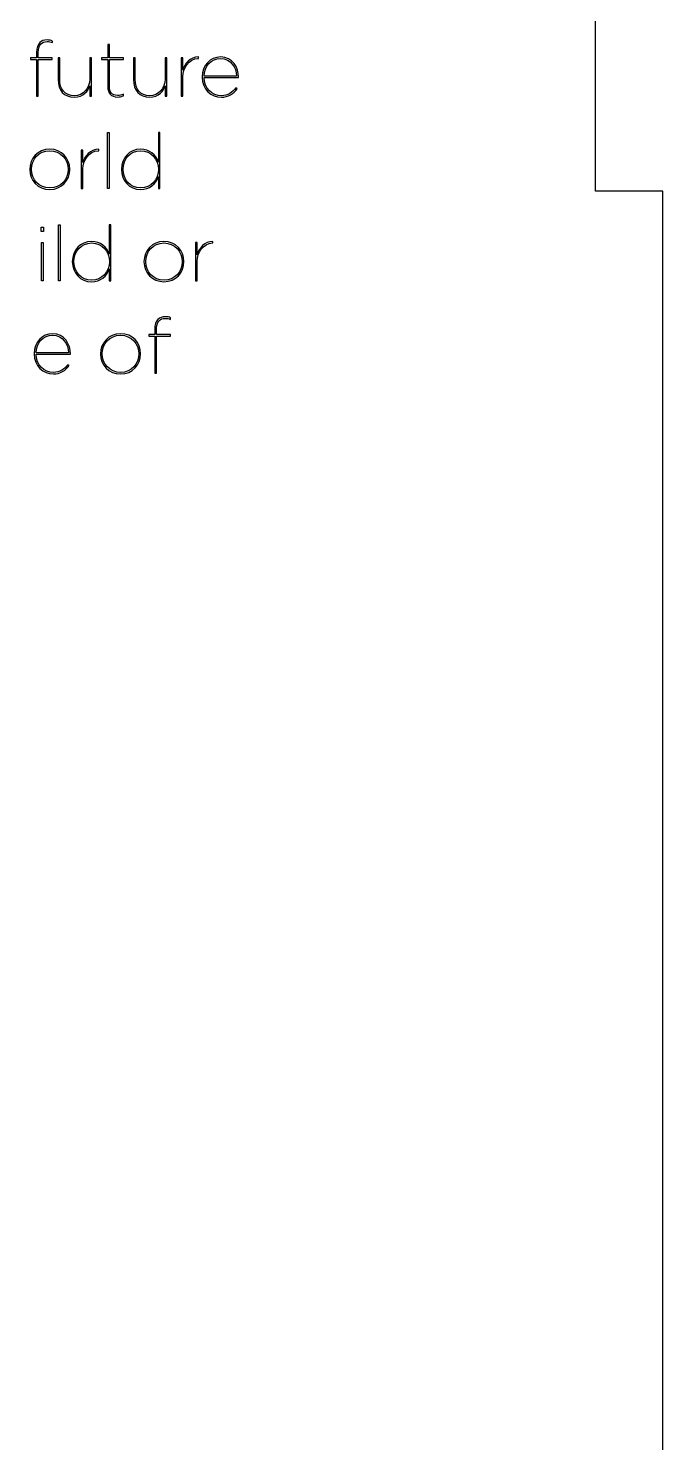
# Model space of a CAD drawing. Extents: x 23 to 691, y -846 to -23.
# Drawn here: x 653.3 to 691.1, y -527.3 to -442.9 of the extents above; entities that cross this region are included whole.
import ezdxf

# ---------------------------------------------------------------- set-up
doc = ezdxf.new("R2010")
doc.units = 0
doc.header["$MEASUREMENT"] = 0
doc.layers.add('CUT', color=7, linetype='CONTINUOUS')
doc.layers.add('ENGRAVE', color=7, linetype='CONTINUOUS')

# ---------------------------------------------------------------- blocks, each defined once
blk = doc.blocks.new('BLOCK_174')
at = {"layer": 'ENGRAVE', "color": 6}
for points in [[(657.987, -449.087), (658.084, -449.087), (658.084, -452.435), (657.987, -452.435), (657.987, -449.087)], [(654.034, -454.728), (654.176, -454.728), (654.176, -454.989), (654.034, -454.989), (654.034, -454.728)], [(655.061, -454.59), (655.158, -454.59), (655.158, -457.938), (655.061, -457.938), (655.061, -454.59)], [(654.057, -455.645), (654.153, -455.645), (654.153, -457.938), (654.057, -457.938), (654.057, -455.645)]]:
    blk.add_lwpolyline(points, dxfattribs=at)
for points, knots in [([(653.757, -444.725), (653.757, -444.725), (653.394, -444.725), (653.394, -444.725), (653.394, -444.725), (653.394, -444.638), (653.394, -444.638), (653.394, -444.638), (653.757, -444.638), (653.757, -444.638), (653.757, -444.638), (653.757, -444.308), (653.757, -444.308), (653.757, -444.046), (653.826, -443.849), (653.945, -443.73), (654.05, -443.624), (654.197, -443.569), (654.381, -443.569), (654.518, -443.569), (654.61, -443.592), (654.701, -443.634), (654.701, -443.634), (654.701, -443.73), (654.701, -443.73), (654.614, -443.689), (654.5, -443.665), (654.381, -443.665), (654.055, -443.665), (653.853, -443.872), (653.853, -444.326), (653.853, -444.326), (653.853, -444.638), (653.853, -444.638), (653.853, -444.638), (654.693, -444.638), (654.693, -444.638), (654.693, -444.638), (654.693, -444.725), (654.693, -444.725), (654.693, -444.725), (653.853, -444.725), (653.853, -444.725), (653.853, -444.725), (653.853, -446.931), (653.853, -446.931), (653.853, -446.931), (653.757, -446.931), (653.757, -446.931), (653.757, -446.931), (653.757, -444.725), (653.757, -444.725)], [0, 0, 0, 0, 1, 1, 1, 2, 2, 2, 3, 3, 3, 4, 4, 4, 5, 5, 5, 6, 6, 6, 7, 7, 7, 8, 8, 8, 9, 9, 9, 10, 10, 10, 11, 11, 11, 12, 12, 12, 13, 13, 13, 14, 14, 14, 15, 15, 15, 16, 16, 16, 17, 17, 17, 17]), ([(657.999, -446.344), (657.999, -446.344), (657.999, -444.725), (657.999, -444.725), (657.999, -444.725), (657.637, -444.725), (657.637, -444.725), (657.637, -444.725), (657.637, -444.638), (657.637, -444.638), (657.637, -444.638), (657.999, -444.638), (657.999, -444.638), (657.999, -444.638), (657.999, -443.845), (657.999, -443.845), (657.999, -443.845), (658.095, -443.845), (658.095, -443.845), (658.095, -443.845), (658.095, -444.638), (658.095, -444.638), (658.095, -444.638), (658.944, -444.638), (658.944, -444.638), (658.944, -444.638), (658.944, -444.725), (658.944, -444.725), (658.944, -444.725), (658.095, -444.725), (658.095, -444.725), (658.095, -444.725), (658.095, -446.335), (658.095, -446.335), (658.095, -446.679), (658.26, -446.88), (658.586, -446.88), (658.701, -446.88), (658.825, -446.853), (658.934, -446.798), (658.934, -446.798), (658.934, -446.899), (658.934, -446.899), (658.825, -446.949), (658.705, -446.972), (658.586, -446.972), (658.205, -446.972), (657.999, -446.743), (657.999, -446.344)], [0, 0, 0, 0, 1, 1, 1, 2, 2, 2, 3, 3, 3, 4, 4, 4, 5, 5, 5, 6, 6, 6, 7, 7, 7, 8, 8, 8, 9, 9, 9, 10, 10, 10, 11, 11, 11, 12, 12, 12, 13, 13, 13, 14, 14, 14, 15, 15, 15, 16, 16, 16, 16]), ([(655.041, -445.936), (655.041, -445.936), (655.041, -444.638), (655.041, -444.638), (655.041, -444.638), (655.137, -444.638), (655.137, -444.638), (655.137, -444.638), (655.137, -445.927), (655.137, -445.927), (655.137, -446.5), (655.435, -446.894), (656.013, -446.894), (656.522, -446.894), (656.926, -446.459), (656.926, -445.908), (656.926, -445.908), (656.926, -444.638), (656.926, -444.638), (656.926, -444.638), (657.022, -444.638), (657.022, -444.638), (657.022, -444.638), (657.022, -446.931), (657.022, -446.931), (657.022, -446.931), (656.926, -446.931), (656.926, -446.931), (656.926, -446.931), (656.926, -446.303), (656.926, -446.303), (656.852, -446.583), (656.55, -446.986), (656.004, -446.986), (655.385, -446.986), (655.041, -446.569), (655.041, -445.936)], [0, 0, 0, 0, 1, 1, 1, 2, 2, 2, 3, 3, 3, 4, 4, 4, 5, 5, 5, 6, 6, 6, 7, 7, 7, 8, 8, 8, 9, 9, 9, 10, 10, 10, 11, 11, 11, 12, 12, 12, 12]), ([(659.54, -445.936), (659.54, -445.936), (659.54, -444.638), (659.54, -444.638), (659.54, -444.638), (659.636, -444.638), (659.636, -444.638), (659.636, -444.638), (659.636, -445.927), (659.636, -445.927), (659.636, -446.5), (659.934, -446.894), (660.512, -446.894), (661.021, -446.894), (661.425, -446.459), (661.425, -445.908), (661.425, -445.908), (661.425, -444.638), (661.425, -444.638), (661.425, -444.638), (661.521, -444.638), (661.521, -444.638), (661.521, -444.638), (661.521, -446.931), (661.521, -446.931), (661.521, -446.931), (661.425, -446.931), (661.425, -446.931), (661.425, -446.931), (661.425, -446.303), (661.425, -446.303), (661.351, -446.583), (661.049, -446.986), (660.503, -446.986), (659.884, -446.986), (659.54, -446.569), (659.54, -445.936)], [0, 0, 0, 0, 1, 1, 1, 2, 2, 2, 3, 3, 3, 4, 4, 4, 5, 5, 5, 6, 6, 6, 7, 7, 7, 8, 8, 8, 9, 9, 9, 10, 10, 10, 11, 11, 11, 12, 12, 12, 12]), ([(662.374, -444.638), (662.374, -444.638), (662.471, -444.638), (662.471, -444.638), (662.471, -444.638), (662.471, -445.371), (662.471, -445.371), (662.576, -444.991), (662.906, -444.578), (663.415, -444.583), (663.415, -444.583), (663.415, -444.675), (663.415, -444.675), (663.415, -444.675), (663.392, -444.675), (663.392, -444.675), (662.819, -444.675), (662.471, -445.303), (662.471, -445.743), (662.471, -445.743), (662.471, -446.931), (662.471, -446.931), (662.471, -446.931), (662.374, -446.931), (662.374, -446.931), (662.374, -446.931), (662.374, -444.638), (662.374, -444.638)], [0, 0, 0, 0, 1, 1, 1, 2, 2, 2, 3, 3, 3, 4, 4, 4, 5, 5, 5, 6, 6, 6, 7, 7, 7, 8, 8, 8, 9, 9, 9, 9]), ([(663.635, -445.785), (663.635, -445.785), (663.635, -445.775), (663.635, -445.775), (663.635, -445.097), (664.098, -444.583), (664.736, -444.583), (665.46, -444.583), (665.791, -445.221), (665.791, -445.794), (665.791, -445.794), (665.791, -445.812), (665.791, -445.812), (665.791, -445.812), (663.74, -445.812), (663.74, -445.812), (663.759, -446.472), (664.222, -446.894), (664.786, -446.894), (665.139, -446.894), (665.451, -446.688), (665.634, -446.431), (665.634, -446.431), (665.713, -446.486), (665.713, -446.486), (665.515, -446.77), (665.185, -446.986), (664.781, -446.986), (664.153, -446.986), (663.635, -446.523), (663.635, -445.785)], [0, 0, 0, 0, 1, 1, 1, 2, 2, 2, 3, 3, 3, 4, 4, 4, 5, 5, 5, 6, 6, 6, 7, 7, 7, 8, 8, 8, 9, 9, 9, 10, 10, 10, 10]), ([(665.685, -445.725), (665.667, -445.202), (665.336, -444.675), (664.731, -444.675), (664.162, -444.675), (663.763, -445.124), (663.74, -445.725), (663.74, -445.725), (665.685, -445.725), (665.685, -445.725)], [0, 0, 0, 0, 1, 1, 1, 2, 2, 2, 3, 3, 3, 3]), ([(658.813, -451.292), (658.813, -451.292), (658.813, -451.283), (658.813, -451.283), (658.813, -450.618), (659.294, -450.086), (659.959, -450.086), (660.491, -450.086), (660.886, -450.416), (661.019, -450.852), (661.019, -450.852), (661.019, -449.087), (661.019, -449.087), (661.019, -449.087), (661.115, -449.087), (661.115, -449.087), (661.115, -449.087), (661.115, -452.435), (661.115, -452.435), (661.115, -452.435), (661.019, -452.435), (661.019, -452.435), (661.019, -452.435), (661.019, -451.724), (661.019, -451.724), (660.886, -452.159), (660.491, -452.49), (659.959, -452.49), (659.294, -452.49), (658.813, -451.957), (658.813, -451.292)], [0, 0, 0, 0, 1, 1, 1, 2, 2, 2, 3, 3, 3, 4, 4, 4, 5, 5, 5, 6, 6, 6, 7, 7, 7, 8, 8, 8, 9, 9, 9, 10, 10, 10, 10]), ([(653.351, -451.297), (653.351, -451.297), (653.351, -451.288), (653.351, -451.288), (653.351, -450.646), (653.823, -450.086), (654.543, -450.086), (655.259, -450.086), (655.736, -450.637), (655.736, -451.278), (655.736, -451.278), (655.736, -451.288), (655.736, -451.288), (655.736, -451.93), (655.263, -452.49), (654.543, -452.49), (653.828, -452.49), (653.351, -451.939), (653.351, -451.297)], [0, 0, 0, 0, 1, 1, 1, 2, 2, 2, 3, 3, 3, 4, 4, 4, 5, 5, 5, 6, 6, 6, 6]), ([(655.635, -451.292), (655.635, -451.292), (655.635, -451.283), (655.635, -451.283), (655.635, -450.682), (655.181, -450.178), (654.539, -450.178), (653.892, -450.178), (653.452, -450.682), (653.452, -451.283), (653.452, -451.283), (653.452, -451.292), (653.452, -451.292), (653.452, -451.893), (653.906, -452.398), (654.548, -452.398), (655.194, -452.398), (655.635, -451.893), (655.635, -451.292)], [0, 0, 0, 0, 1, 1, 1, 2, 2, 2, 3, 3, 3, 4, 4, 4, 5, 5, 5, 6, 6, 6, 6]), ([(656.424, -450.142), (656.424, -450.142), (656.52, -450.142), (656.52, -450.142), (656.52, -450.142), (656.52, -450.875), (656.52, -450.875), (656.626, -450.494), (656.956, -450.082), (657.465, -450.086), (657.465, -450.086), (657.465, -450.178), (657.465, -450.178), (657.465, -450.178), (657.442, -450.178), (657.442, -450.178), (656.868, -450.178), (656.52, -450.806), (656.52, -451.247), (656.52, -451.247), (656.52, -452.435), (656.52, -452.435), (656.52, -452.435), (656.424, -452.435), (656.424, -452.435), (656.424, -452.435), (656.424, -450.142), (656.424, -450.142)], [0, 0, 0, 0, 1, 1, 1, 2, 2, 2, 3, 3, 3, 4, 4, 4, 5, 5, 5, 6, 6, 6, 7, 7, 7, 8, 8, 8, 9, 9, 9, 9]), ([(661.023, -451.292), (661.023, -451.292), (661.023, -451.283), (661.023, -451.283), (661.023, -450.691), (660.583, -450.178), (659.964, -450.178), (659.335, -450.178), (658.914, -450.664), (658.914, -451.278), (658.914, -451.278), (658.914, -451.288), (658.914, -451.288), (658.914, -451.898), (659.335, -452.398), (659.964, -452.398), (660.588, -452.398), (661.023, -451.889), (661.023, -451.292)], [0, 0, 0, 0, 1, 1, 1, 2, 2, 2, 3, 3, 3, 4, 4, 4, 5, 5, 5, 6, 6, 6, 6]), ([(655.887, -456.796), (655.887, -456.796), (655.887, -456.786), (655.887, -456.786), (655.887, -456.122), (656.369, -455.59), (657.033, -455.59), (657.565, -455.59), (657.96, -455.92), (658.093, -456.355), (658.093, -456.355), (658.093, -454.59), (658.093, -454.59), (658.093, -454.59), (658.189, -454.59), (658.189, -454.59), (658.189, -454.59), (658.189, -457.938), (658.189, -457.938), (658.189, -457.938), (658.093, -457.938), (658.093, -457.938), (658.093, -457.938), (658.093, -457.227), (658.093, -457.227), (657.96, -457.663), (657.565, -457.993), (657.033, -457.993), (656.369, -457.993), (655.887, -457.461), (655.887, -456.796)], [0, 0, 0, 0, 1, 1, 1, 2, 2, 2, 3, 3, 3, 4, 4, 4, 5, 5, 5, 6, 6, 6, 7, 7, 7, 8, 8, 8, 9, 9, 9, 10, 10, 10, 10]), ([(660.161, -456.8), (660.161, -456.8), (660.161, -456.791), (660.161, -456.791), (660.161, -456.149), (660.633, -455.59), (661.353, -455.59), (662.069, -455.59), (662.546, -456.14), (662.546, -456.782), (662.546, -456.782), (662.546, -456.791), (662.546, -456.791), (662.546, -457.433), (662.073, -457.993), (661.353, -457.993), (660.638, -457.993), (660.161, -457.442), (660.161, -456.8)], [0, 0, 0, 0, 1, 1, 1, 2, 2, 2, 3, 3, 3, 4, 4, 4, 5, 5, 5, 6, 6, 6, 6]), ([(663.234, -455.645), (663.234, -455.645), (663.33, -455.645), (663.33, -455.645), (663.33, -455.645), (663.33, -456.379), (663.33, -456.379), (663.435, -455.998), (663.766, -455.585), (664.275, -455.59), (664.275, -455.59), (664.275, -455.681), (664.275, -455.681), (664.275, -455.681), (664.252, -455.681), (664.252, -455.681), (663.678, -455.681), (663.33, -456.31), (663.33, -456.75), (663.33, -456.75), (663.33, -457.938), (663.33, -457.938), (663.33, -457.938), (663.234, -457.938), (663.234, -457.938), (663.234, -457.938), (663.234, -455.645), (663.234, -455.645)], [0, 0, 0, 0, 1, 1, 1, 2, 2, 2, 3, 3, 3, 4, 4, 4, 5, 5, 5, 6, 6, 6, 7, 7, 7, 8, 8, 8, 9, 9, 9, 9]), ([(658.097, -456.796), (658.097, -456.796), (658.097, -456.786), (658.097, -456.786), (658.097, -456.195), (657.657, -455.681), (657.038, -455.681), (656.41, -455.681), (655.988, -456.168), (655.988, -456.782), (655.988, -456.782), (655.988, -456.791), (655.988, -456.791), (655.988, -457.401), (656.41, -457.901), (657.038, -457.901), (657.662, -457.901), (658.097, -457.392), (658.097, -456.796)], [0, 0, 0, 0, 1, 1, 1, 2, 2, 2, 3, 3, 3, 4, 4, 4, 5, 5, 5, 6, 6, 6, 6]), ([(662.445, -456.796), (662.445, -456.796), (662.445, -456.786), (662.445, -456.786), (662.445, -456.186), (661.991, -455.681), (661.349, -455.681), (660.702, -455.681), (660.262, -456.186), (660.262, -456.786), (660.262, -456.786), (660.262, -456.796), (660.262, -456.796), (660.262, -457.397), (660.716, -457.901), (661.358, -457.901), (662.004, -457.901), (662.445, -457.397), (662.445, -456.796)], [0, 0, 0, 0, 1, 1, 1, 2, 2, 2, 3, 3, 3, 4, 4, 4, 5, 5, 5, 6, 6, 6, 6]), ([(660.804, -461.235), (660.804, -461.235), (660.442, -461.235), (660.442, -461.235), (660.442, -461.235), (660.442, -461.148), (660.442, -461.148), (660.442, -461.148), (660.804, -461.148), (660.804, -461.148), (660.804, -461.148), (660.804, -460.818), (660.804, -460.818), (660.804, -460.556), (660.873, -460.359), (660.992, -460.24), (661.098, -460.134), (661.244, -460.079), (661.428, -460.079), (661.565, -460.079), (661.657, -460.102), (661.749, -460.144), (661.749, -460.144), (661.749, -460.24), (661.749, -460.24), (661.662, -460.198), (661.547, -460.176), (661.428, -460.176), (661.102, -460.176), (660.901, -460.382), (660.901, -460.836), (660.901, -460.836), (660.901, -461.148), (660.901, -461.148), (660.901, -461.148), (661.74, -461.148), (661.74, -461.148), (661.74, -461.148), (661.74, -461.235), (661.74, -461.235), (661.74, -461.235), (660.901, -461.235), (660.901, -461.235), (660.901, -461.235), (660.901, -463.441), (660.901, -463.441), (660.901, -463.441), (660.804, -463.441), (660.804, -463.441), (660.804, -463.441), (660.804, -461.235), (660.804, -461.235)], [0, 0, 0, 0, 1, 1, 1, 2, 2, 2, 3, 3, 3, 4, 4, 4, 5, 5, 5, 6, 6, 6, 7, 7, 7, 8, 8, 8, 9, 9, 9, 10, 10, 10, 11, 11, 11, 12, 12, 12, 13, 13, 13, 14, 14, 14, 15, 15, 15, 16, 16, 16, 17, 17, 17, 17]), ([(653.618, -462.294), (653.618, -462.294), (653.618, -462.285), (653.618, -462.285), (653.618, -461.607), (654.081, -461.093), (654.718, -461.093), (655.443, -461.093), (655.773, -461.73), (655.773, -462.304), (655.773, -462.304), (655.773, -462.322), (655.773, -462.322), (655.773, -462.322), (653.723, -462.322), (653.723, -462.322), (653.742, -462.983), (654.205, -463.404), (654.769, -463.404), (655.122, -463.404), (655.434, -463.198), (655.617, -462.941), (655.617, -462.941), (655.695, -462.996), (655.695, -462.996), (655.498, -463.28), (655.168, -463.496), (654.764, -463.496), (654.136, -463.496), (653.618, -463.033), (653.618, -462.294)], [0, 0, 0, 0, 1, 1, 1, 2, 2, 2, 3, 3, 3, 4, 4, 4, 5, 5, 5, 6, 6, 6, 7, 7, 7, 8, 8, 8, 9, 9, 9, 10, 10, 10, 10]), ([(655.668, -462.235), (655.65, -461.712), (655.319, -461.184), (654.714, -461.184), (654.145, -461.184), (653.746, -461.634), (653.723, -462.235), (653.723, -462.235), (655.668, -462.235), (655.668, -462.235)], [0, 0, 0, 0, 1, 1, 1, 2, 2, 2, 3, 3, 3, 3]), ([(657.571, -462.304), (657.571, -462.304), (657.571, -462.294), (657.571, -462.294), (657.571, -461.652), (658.043, -461.093), (658.763, -461.093), (659.479, -461.093), (659.956, -461.643), (659.956, -462.285), (659.956, -462.285), (659.956, -462.294), (659.956, -462.294), (659.956, -462.937), (659.483, -463.496), (658.763, -463.496), (658.048, -463.496), (657.571, -462.946), (657.571, -462.304)], [0, 0, 0, 0, 1, 1, 1, 2, 2, 2, 3, 3, 3, 4, 4, 4, 5, 5, 5, 6, 6, 6, 6]), ([(659.855, -462.299), (659.855, -462.299), (659.855, -462.29), (659.855, -462.29), (659.855, -461.689), (659.401, -461.184), (658.759, -461.184), (658.112, -461.184), (657.672, -461.689), (657.672, -462.29), (657.672, -462.29), (657.672, -462.299), (657.672, -462.299), (657.672, -462.9), (658.126, -463.404), (658.768, -463.404), (659.414, -463.404), (659.855, -462.9), (659.855, -462.299)], [0, 0, 0, 0, 1, 1, 1, 2, 2, 2, 3, 3, 3, 4, 4, 4, 5, 5, 5, 6, 6, 6, 6])]:
    blk.add_open_spline(points, degree=3, knots=knots, dxfattribs=at)

msp = doc.modelspace()

# ---------------------------------------------------------------- linework, layer by layer
at = {"layer": 'CUT', "color": 5}
msp.add_lwpolyline([(687.088, -452.58), (687.088, -366.527), (576.025, -366.527), (576.025, -362.527), (476.025, -362.527), (476.025, -366.527), (364.963, -366.527), (364.963, -452.58), (360.963, -452.58), (360.963, -552.58), (364.963, -552.58), (364.963, -638.633), (476.025, -638.633), (476.025, -642.632), (576.025, -642.632), (576.025, -638.633), (687.088, -638.633), (687.088, -552.58), (691.088, -552.58), (691.088, -452.58), (687.088, -452.58)], dxfattribs=at)

# ---------------------------------------------------------------- block references
at = {"layer": 'ENGRAVE'}
msp.add_blockref('BLOCK_174', (0, 0), dxfattribs=at)

doc.saveas('drawing.dxf')
